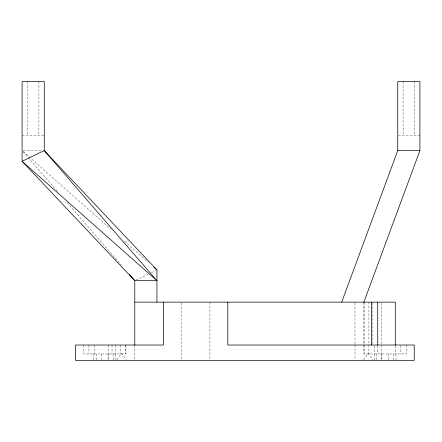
<?xml version="1.0" encoding="UTF-8"?>
<svg xmlns="http://www.w3.org/2000/svg" width="442" height="442" viewBox="0 0 442 442"><rect width="100%" height="100%" fill="white"/><g stroke="black" fill="none" stroke-linecap="round" stroke-linejoin="round"><path stroke-width="0.33" stroke-dasharray="2.21 1.66" d="M116.948 359.843L121.616 353.241L126.279 359.843M363.49 359.843L368.153 353.241L373.208 360.39M136.025 280.09L148.335 274.134M151.413 272.648L155.722 270.559M22.1 135.219L44.261 135.219M398.413 135.219L419.9 135.219M23.443 150.589L42.244 150.589M23.133 151.507L110.97 229.26M124.401 241.15L148.169 262.189M23.001 151.628L57.261 191.182M67.178 202.629L121.268 265.078M414.541 81.61L414.541 135.219M406.27 345.02L406.27 353.959L363.854 353.959L363.854 302.135M403.104 81.61L403.104 135.219M400.811 345.71L400.811 353.959M396.032 353.959L396.032 359.749M395.281 345.71L395.281 353.959M393.573 353.959L393.573 359.749M388.518 353.959L388.518 359.749M381.695 353.959L381.695 359.749M381.33 302.814L381.33 344.34M381.33 345.02L381.33 359.722M377.733 345.777L377.733 353.959M376.639 353.959L376.639 359.749M374.457 345.71L374.457 353.959M374.181 353.959L374.181 359.749M372.849 302.814L372.849 344.34M368.926 302.135L368.926 353.959M364.49 302.135L364.49 353.959M354.976 302.82L354.976 343.942M354.976 344.627L354.976 359.705M209.922 302.135L209.922 359.705M181.325 302.82L181.325 359.705M134.793 345.02L134.793 359.722M125.915 345.02L125.915 353.959L83.499 353.959L83.499 345.02M125.274 345.02L125.274 353.959M120.843 345.02L120.843 353.959M115.589 353.959L115.589 359.749M115.312 345.02L115.312 353.959M113.13 353.959L113.13 359.749M112.036 345.02L112.036 353.959M108.434 345.02L108.434 359.722M108.075 353.959L108.075 359.749M101.251 353.959L101.251 359.749M96.196 353.959L96.196 359.749M94.489 345.02L94.489 353.959M93.737 353.959L93.737 359.749M88.958 345.02L88.958 353.959M38.896 81.61L38.896 135.219M27.459 81.61L27.459 135.219"/><path stroke-width="0.66" d="M341.694 302.135L397.739 150.589L397.739 81.61L419.9 81.61L419.9 150.589L363.854 302.135M397.739 150.589L419.9 150.589M156.949 280.687L134.793 280.687L22.1 161.313L22.1 81.61L44.261 81.61L44.261 150.589L156.949 280.687L22.1 161.313L44.261 150.589L156.949 269.968L156.949 302.135M134.793 302.135L395.281 302.135L395.281 345.02M153.849 267.222L156.949 269.968M129.384 274.443L134.793 280.687L134.793 345.02M377.733 302.135L377.733 345.091M371.429 302.135L371.429 345.02M227.79 302.135L227.79 345.02L414.237 345.02L414.237 360.39L75.532 360.39L75.532 345.02L163.385 345.02L163.385 302.135"/></g></svg>
